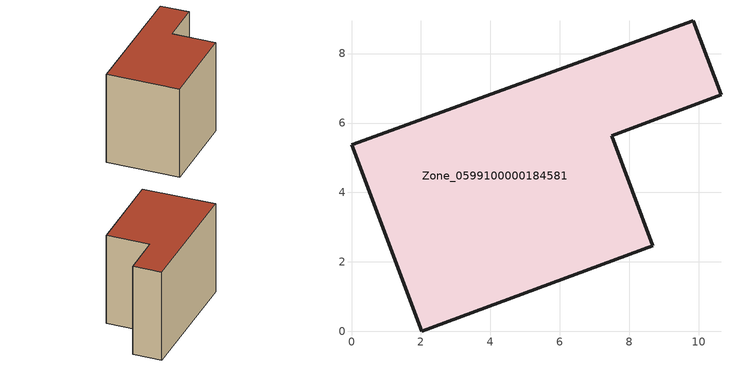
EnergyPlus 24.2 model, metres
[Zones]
Zone_0599100000184581
 floor ground (C_G): 0,5.38 9.84,8.95 10.64,6.82 7.49,5.64 8.68,2.47 2.02,0 z0
 wall outside (C_F): 2.02,0 8.68,2.47 7.49,5.64 10.64,6.82 9.84,8.95 0,5.38 2.02,0 z0:7.45
 roof outside (C_R): 9.84,8.95 0,5.38 2.02,0 8.68,2.47 7.49,5.64 10.64,6.82 z7.45
[BUILDING]
Pand.0599100000184581: North Axis=0; Terrain=City; Loads Convergence Tolerance Value=0.04; Temperature Convergence Tolerance Value=0.4; Solar Distribution=FullExterior; Maximum Number of Warmup Days=25; Minimum Number of Warmup Days=1
[Site:Location]
Rotterdam.The.Hague.AP_ZH_NLD Design_Conditions: Latitude=51.96; Longitude=4.45; Time Zone=1; Elevation=-4.5
[SITE:GROUNDTEMPERATURE:BUILDINGSURFACE]
18, 18, 18, 18, 18, 18, 18, 18, 18, 18, 18, 18
[MATERIAL] Thermal Absorptance=0.9; Solar Absorptance=0.7; Visible Absorptance=0.7
Name | Roughness | Thickness | Conductivity | Density | Specific Heat
G.TI.1946 | MediumSmooth | 0.15 | 1 | 540 | 1210
F.TI.1946 | Rough | 0.3 | 0.857143 | 1920 | 840
R.TI.1946 | MediumRough | 0.2 | 0.1 | 1500 | 1000
[CONSTRUCTION]
C_G: G.TI.1946
C_F: F.TI.1946
C_R: R.TI.1946
[ZONE]
Zone_0599100000184581: Type=1; Multiplier=1; Ceiling Height=Autocalculate; Volume=Autocalculate; Floor Area=autocalculate; Part of Total Floor Area=Yes
[ZONEINFILTRATION:DESIGNFLOWRATE]
Infil_Zone_0599100000184581: Zone or ZoneList or Space or SpaceList=Zone_0599100000184581; Schedule=AlwaysOn; Design Flow Rate Calculation Method=Flow/Area; Flow Rate per Floor Area=0.003; Constant Term Coefficient=1; Temperature Term Coefficient=0; Velocity Term Coefficient=0; Velocity Squared Term Coefficient=0
[HVACTEMPLATE:ZONE:IDEALLOADSAIRSYSTEM]
Zone_0599100000184581: Maximum Heating Supply Air Temperature=50; Minimum Cooling Supply Air Temperature=13; Maximum Heating Supply Air Humidity Ratio=0.0156; Minimum Cooling Supply Air Humidity Ratio=0.0077; Heating Limit=NoLimit; Cooling Limit=NoLimit; Dehumidification Control Type=ConstantSensibleHeatRatio; Cooling Sensible Heat Ratio=0.7; Dehumidification Setpoint=60; Humidification Control Type=None; Humidification Setpoint=30; Outdoor Air Method=None; Outdoor Air Flow Rate per Person=0.00944; Outdoor Air Flow Rate per Zone Floor Area=0; Outdoor Air Flow Rate per Zone=0; Demand Controlled Ventilation Type=None; Outdoor Air Economizer Type=NoEconomizer; Heat Recovery Type=None; Sensible Heat Recovery Effectiveness=0.7; Latent Heat Recovery Effectiveness=0.65
[ZONECONTROL:THERMOSTAT]
ThermostatControl_Zone_0599100000184581: Zone or ZoneList=Zone_0599100000184581; Control Type Schedule=DualSetpointControlType; Control 1=Thermostat_Zone_0599100000184581; Temperature Difference Between Cutout And Setpoint=0
[THERMOSTATSETPOINT:DUALSETPOINT]
Thermostat_Zone_0599100000184581: Heating Setpoint Temperature Schedule=HeatingSetpoint_Zone_0599100000184581; Cooling Setpoint Temperature Schedule=CoolingSetpoint_Zone_0599100000184581
[SCHEDULE:COMPACT]
HeatingSetpoint_Zone_0599100000184581: Through: 12/31, For: AllDays, Until: 24:00, 21
CoolingSetpoint_Zone_0599100000184581: Through: 12/31, For: AllDays, Until: 24:00, 24
DualSetpointControlType: Through: 12/31, For: AllDays, Until: 24:00, 4
AlwaysOn: Through: 12/31, For: AllDays, Until: 24:00, 1
